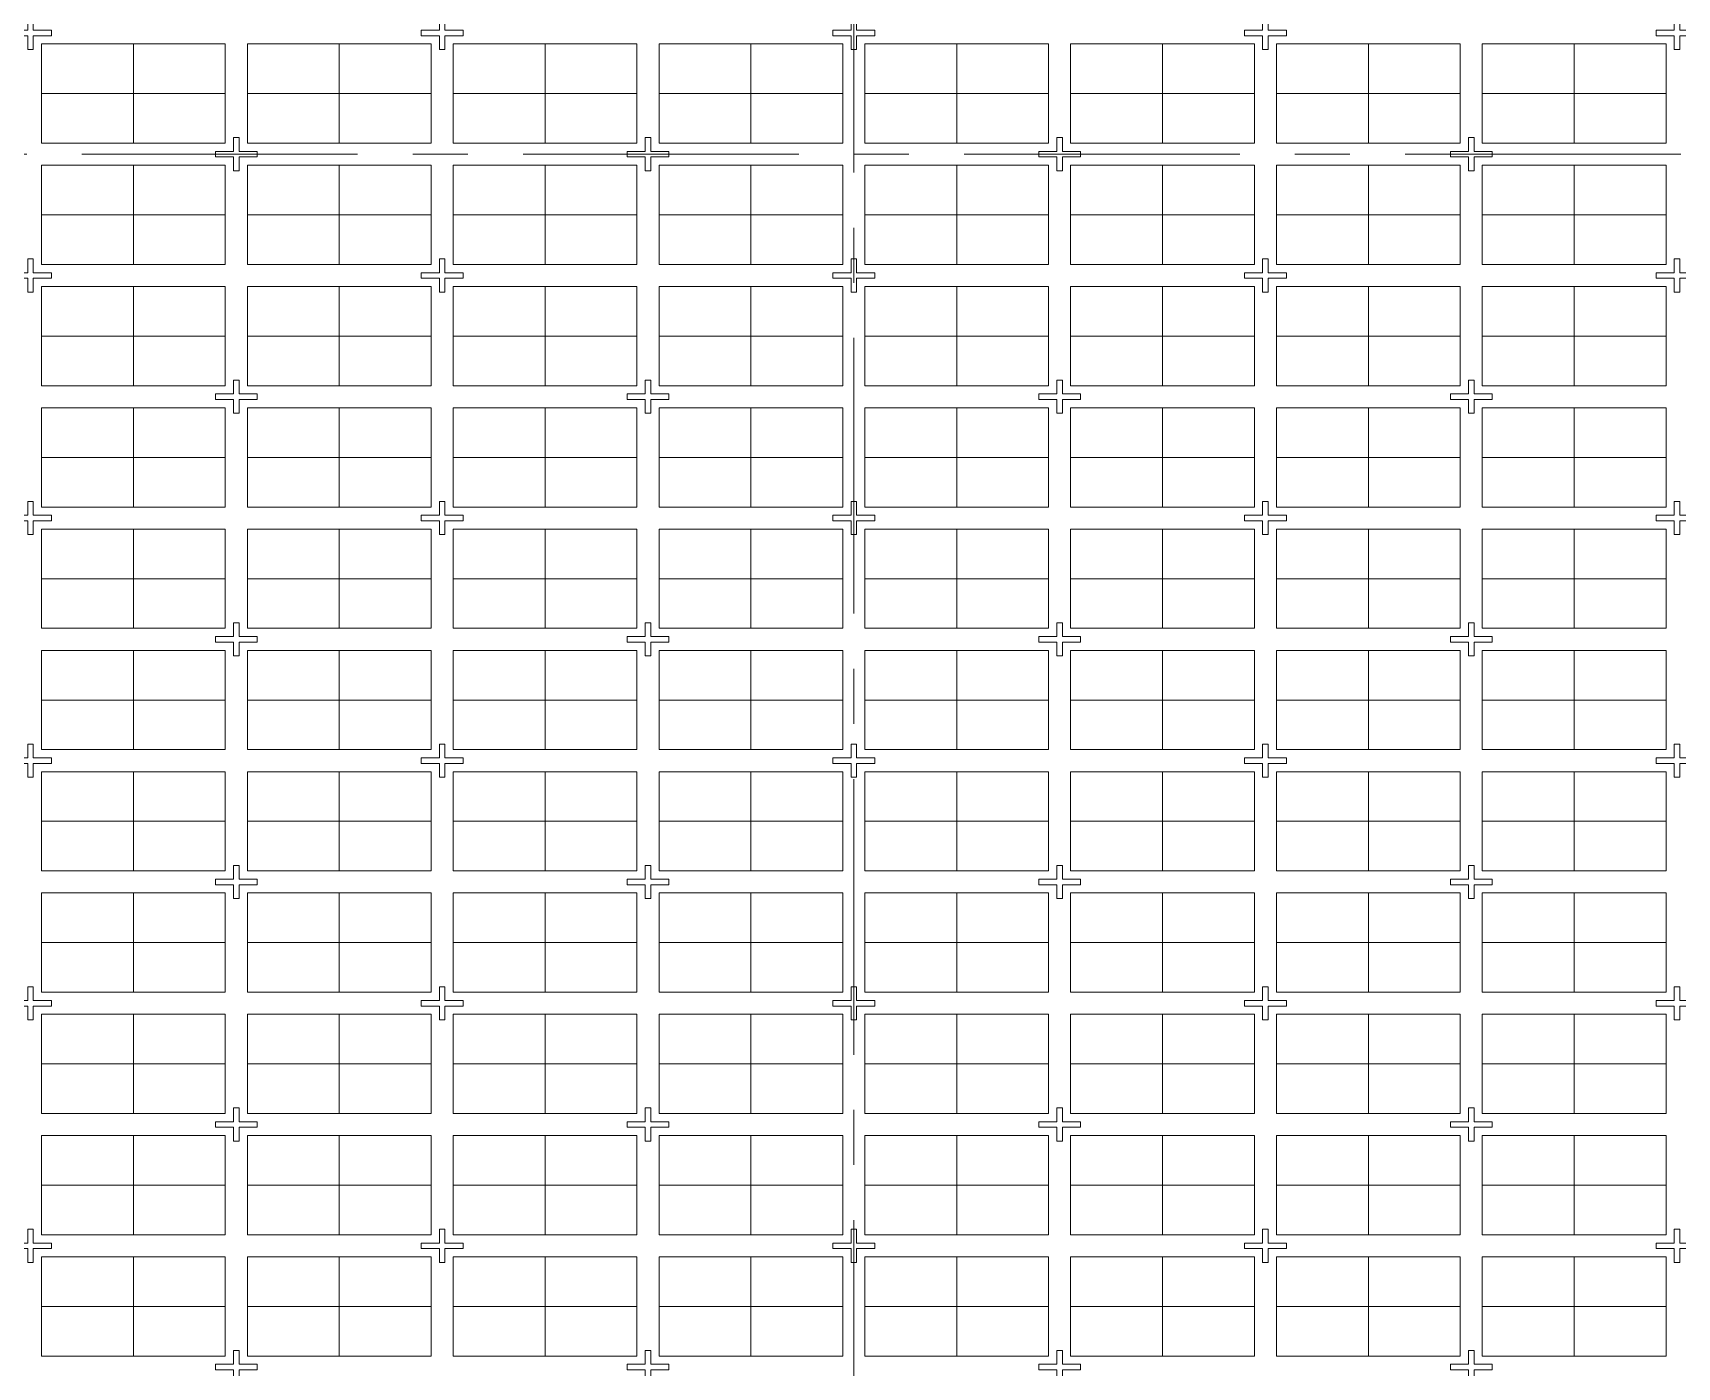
# Model space of a CAD drawing. Extents: x -109 to 32, y -47 to 43.
# Drawn here: x -50.39 to -28.02, y -21.54 to -3.39 of the extents above; entities that cross this region are included whole.
import ezdxf

# ---------------------------------------------------------------- set-up
doc = ezdxf.new("R2010")
doc.units = 0
doc.header["$LTSCALE"] = 3
doc.header["$MEASUREMENT"] = 0
for name, pattern in [('CENTER', [2, 1.25, -0.25, 0.25, -0.25]), ('HIDDEN', [0.375, 0.25, -0.125]), ('PHANTOM', [2.5, 1.25, -0.25, 0.25, -0.25, 0.25, -0.25])]:
    doc.linetypes.add(name, pattern=pattern)
for name, color, linetype, lineweight in [('CLIN', 1, 'CENTER', 15), ('FULL METAL', 33, 'HIDDEN', 15), ('PHANTOM', 5, 'PHANTOM', 15)]:
    doc.layers.add(name, color=color, linetype=linetype, lineweight=lineweight)

# ---------------------------------------------------------------- blocks, each defined once
blk = doc.blocks.new('*U12')
at = {"layer": 'FULL METAL'}
blk.add_lwpolyline([(-0.038, 0.038), (-0.038, 0.225), (0.038, 0.225), (0.038, 0.038), (0.285, 0.038), (0.285, -0.038), (0.038, -0.038), (0.038, -0.225), (-0.038, -0.225), (-0.038, -0.038), (-0.285, -0.038), (-0.285, 0.038)], close=True, dxfattribs=at)
blk = doc.blocks.new('*U13')
at = {"layer": 'CLIN'}
for p in [(44.8, 29.7), (50.4, 29.7), (56, 29.7), (61.6, 29.7), (44.8, 26.4), (50.4, 26.4), (56, 26.4), (61.6, 26.4), (44.8, 23.1), (50.4, 23.1), (56, 23.1), (61.6, 23.1), (44.8, 19.8), (50.4, 19.8), (56, 19.8), (61.6, 19.8), (44.8, 16.5), (50.4, 16.5), (56, 16.5), (61.6, 16.5), (44.8, 13.2), (50.4, 13.2), (56, 13.2), (61.6, 13.2)]:
    blk.add_blockref('*U12', p, dxfattribs=at)
blk = doc.blocks.new('*U14')
at = {"layer": 'FULL METAL'}
blk.add_lwpolyline([(-0.038, 0.038), (-0.038, 0.225), (0.038, 0.225), (0.038, 0.038), (0.285, 0.038), (0.285, -0.038), (0.038, -0.038), (0.038, -0.225), (-0.038, -0.225), (-0.038, -0.038), (-0.285, -0.038), (-0.285, 0.038)], close=True, dxfattribs=at)
blk = doc.blocks.new('*U15')
at = {"layer": 'CLIN'}
for p in [(39.2, 29.7), (44.8, 29.7), (50.4, 29.7), (56, 29.7), (61.6, 29.7), (39.2, 26.4), (44.8, 26.4), (50.4, 26.4), (56, 26.4), (61.6, 26.4), (39.2, 23.1), (44.8, 23.1), (50.4, 23.1), (56, 23.1), (61.6, 23.1), (39.2, 19.8), (44.8, 19.8), (50.4, 19.8), (56, 19.8), (61.6, 19.8), (39.2, 16.5), (44.8, 16.5), (50.4, 16.5), (56, 16.5), (61.6, 16.5), (39.2, 13.2), (44.8, 13.2), (50.4, 13.2), (56, 13.2), (61.6, 13.2)]:
    blk.add_blockref('*U14', p, dxfattribs=at)

msp = doc.modelspace()

# ---------------------------------------------------------------- linework, layer by layer
at = {"layer": 'CLIN'}
for p, q in [((-39.2232, 28.4552), (-39.2232, -38.5448)), ((-49.0232, -3.5448), (-49.0232, -4.8948)), ((-49.0232, -3.5448), (-49.0232, -4.8948)), ((-46.2232, -3.5448), (-46.2232, -4.8948)), ((-46.2232, -3.5448), (-46.2232, -4.8948)), ((-43.4232, -3.5448), (-43.4232, -4.8948)), ((-43.4232, -3.5448), (-43.4232, -4.8948)), ((-43.4232, -3.5448), (-43.4232, -4.8948)), ((-43.4232, -3.5448), (-43.4232, -4.8948)), ((-40.6232, -3.5448), (-40.6232, -4.8948)), ((-40.6232, -3.5448), (-40.6232, -4.8948)), ((-40.6232, -3.5448), (-40.6232, -4.8948)), ((-40.6232, -3.5448), (-40.6232, -4.8948)), ((-37.8232, -3.5448), (-37.8232, -4.8948)), ((-37.8232, -3.5448), (-37.8232, -4.8948)), ((-37.8232, -3.5448), (-37.8232, -4.8948)), ((-37.8232, -3.5448), (-37.8232, -4.8948)), ((-35.0232, -3.5448), (-35.0232, -4.8948)), ((-35.0232, -3.5448), (-35.0232, -4.8948)), ((-32.2232, -3.5448), (-32.2232, -4.8948)), ((-32.2232, -3.5448), (-32.2232, -4.8948)), ((-29.4232, -3.5448), (-29.4232, -4.8948)), ((-29.4232, -3.5448), (-29.4232, -4.8948)), ((-47.7732, -4.2198), (-50.2732, -4.2198)), ((-47.7732, -4.2198), (-50.2732, -4.2198)), ((-44.9732, -4.2198), (-47.4732, -4.2198)), ((-44.9732, -4.2198), (-47.4732, -4.2198)), ((-42.1732, -4.2198), (-44.6732, -4.2198)), ((-42.1732, -4.2198), (-44.6732, -4.2198)), ((-42.1732, -4.2198), (-44.6732, -4.2198)), ((-42.1732, -4.2198), (-44.6732, -4.2198)), ((-41.8732, -4.2198), (-39.3732, -4.2198)), ((-41.8732, -4.2198), (-39.3732, -4.2198)), ((-41.8732, -4.2198), (-39.3732, -4.2198)), ((-41.8732, -4.2198), (-39.3732, -4.2198)), ((-39.0732, -4.2198), (-36.5732, -4.2198)), ((-39.0732, -4.2198), (-36.5732, -4.2198)), ((-39.0732, -4.2198), (-36.5732, -4.2198)), ((-39.0732, -4.2198), (-36.5732, -4.2198)), ((-36.2732, -4.2198), (-33.7732, -4.2198)), ((-36.2732, -4.2198), (-33.7732, -4.2198)), ((-33.4732, -4.2198), (-30.9732, -4.2198)), ((-33.4732, -4.2198), (-30.9732, -4.2198)), ((-30.6732, -4.2198), (-28.1732, -4.2198)), ((-30.6732, -4.2198), (-28.1732, -4.2198)), ((-97.7232, -5.0448), (19.2768, -5.0448)), ((-49.0232, -5.1948), (-49.0232, -6.5448)), ((-49.0232, -5.1948), (-49.0232, -6.5448)), ((-46.2232, -5.1948), (-46.2232, -6.5448)), ((-46.2232, -5.1948), (-46.2232, -6.5448)), ((-43.4232, -5.1948), (-43.4232, -6.5448)), ((-43.4232, -5.1948), (-43.4232, -6.5448)), ((-43.4232, -5.1948), (-43.4232, -6.5448)), ((-43.4232, -5.1948), (-43.4232, -6.5448)), ((-40.6232, -5.1948), (-40.6232, -6.5448)), ((-40.6232, -5.1948), (-40.6232, -6.5448)), ((-37.8232, -5.1948), (-37.8232, -6.5448)), ((-37.8232, -5.1948), (-37.8232, -6.5448)), ((-37.8232, -5.1948), (-37.8232, -6.5448)), ((-37.8232, -5.1948), (-37.8232, -6.5448)), ((-35.0232, -5.1948), (-35.0232, -6.5448)), ((-35.0232, -5.1948), (-35.0232, -6.5448)), ((-32.2232, -5.1948), (-32.2232, -6.5448)), ((-32.2232, -5.1948), (-32.2232, -6.5448)), ((-29.4232, -5.1948), (-29.4232, -6.5448)), ((-29.4232, -5.1948), (-29.4232, -6.5448)), ((-47.7732, -5.8698), (-50.2732, -5.8698)), ((-47.7732, -5.8698), (-50.2732, -5.8698)), ((-44.9732, -5.8698), (-47.4732, -5.8698)), ((-44.9732, -5.8698), (-47.4732, -5.8698)), ((-42.1732, -5.8698), (-44.6732, -5.8698)), ((-42.1732, -5.8698), (-44.6732, -5.8698)), ((-42.1732, -5.8698), (-44.6732, -5.8698)), ((-42.1732, -5.8698), (-44.6732, -5.8698)), ((-41.8732, -5.8698), (-39.3732, -5.8698)), ((-41.8732, -5.8698), (-39.3732, -5.8698)), ((-39.0732, -5.8698), (-36.5732, -5.8698)), ((-39.0732, -5.8698), (-36.5732, -5.8698)), ((-39.0732, -5.8698), (-36.5732, -5.8698)), ((-39.0732, -5.8698), (-36.5732, -5.8698)), ((-36.2732, -5.8698), (-33.7732, -5.8698)), ((-36.2732, -5.8698), (-33.7732, -5.8698)), ((-33.4732, -5.8698), (-30.9732, -5.8698)), ((-33.4732, -5.8698), (-30.9732, -5.8698)), ((-30.6732, -5.8698), (-28.1732, -5.8698)), ((-30.6732, -5.8698), (-28.1732, -5.8698)), ((-49.0232, -8.1948), (-49.0232, -6.8448)), ((-49.0232, -8.1948), (-49.0232, -6.8448)), ((-46.2232, -8.1948), (-46.2232, -6.8448)), ((-46.2232, -8.1948), (-46.2232, -6.8448)), ((-43.4232, -8.1948), (-43.4232, -6.8448)), ((-43.4232, -8.1948), (-43.4232, -6.8448)), ((-43.4232, -8.1948), (-43.4232, -6.8448)), ((-43.4232, -8.1948), (-43.4232, -6.8448)), ((-40.6232, -8.1948), (-40.6232, -6.8448)), ((-40.6232, -8.1948), (-40.6232, -6.8448)), ((-40.6232, -8.1948), (-40.6232, -6.8448)), ((-40.6232, -8.1948), (-40.6232, -6.8448)), ((-37.8232, -8.1948), (-37.8232, -6.8448)), ((-37.8232, -8.1948), (-37.8232, -6.8448)), ((-37.8232, -8.1948), (-37.8232, -6.8448)), ((-37.8232, -8.1948), (-37.8232, -6.8448)), ((-35.0232, -8.1948), (-35.0232, -6.8448)), ((-35.0232, -8.1948), (-35.0232, -6.8448)), ((-32.2232, -8.1948), (-32.2232, -6.8448)), ((-32.2232, -8.1948), (-32.2232, -6.8448)), ((-29.4232, -8.1948), (-29.4232, -6.8448)), ((-29.4232, -8.1948), (-29.4232, -6.8448)), ((-47.7732, -7.5198), (-50.2732, -7.5198)), ((-47.7732, -7.5198), (-50.2732, -7.5198)), ((-44.9732, -7.5198), (-47.4732, -7.5198)), ((-44.9732, -7.5198), (-47.4732, -7.5198)), ((-42.1732, -7.5198), (-44.6732, -7.5198)), ((-42.1732, -7.5198), (-44.6732, -7.5198)), ((-42.1732, -7.5198), (-44.6732, -7.5198)), ((-42.1732, -7.5198), (-44.6732, -7.5198)), ((-41.8732, -7.5198), (-39.3732, -7.5198)), ((-41.8732, -7.5198), (-39.3732, -7.5198)), ((-41.8732, -7.5198), (-39.3732, -7.5198)), ((-41.8732, -7.5198), (-39.3732, -7.5198)), ((-39.0732, -7.5198), (-36.5732, -7.5198)), ((-39.0732, -7.5198), (-36.5732, -7.5198)), ((-39.0732, -7.5198), (-36.5732, -7.5198)), ((-39.0732, -7.5198), (-36.5732, -7.5198)), ((-36.2732, -7.5198), (-33.7732, -7.5198)), ((-36.2732, -7.5198), (-33.7732, -7.5198)), ((-33.4732, -7.5198), (-30.9732, -7.5198)), ((-33.4732, -7.5198), (-30.9732, -7.5198)), ((-30.6732, -7.5198), (-28.1732, -7.5198)), ((-30.6732, -7.5198), (-28.1732, -7.5198)), ((-49.0232, -9.8448), (-49.0232, -8.4948)), ((-49.0232, -9.8448), (-49.0232, -8.4948)), ((-46.2232, -9.8448), (-46.2232, -8.4948)), ((-46.2232, -9.8448), (-46.2232, -8.4948)), ((-43.4232, -9.8448), (-43.4232, -8.4948)), ((-43.4232, -9.8448), (-43.4232, -8.4948)), ((-40.6232, -9.8448), (-40.6232, -8.4948)), ((-40.6232, -9.8448), (-40.6232, -8.4948)), ((-37.8232, -9.8448), (-37.8232, -8.4948)), ((-37.8232, -9.8448), (-37.8232, -8.4948)), ((-35.0232, -9.8448), (-35.0232, -8.4948)), ((-35.0232, -9.8448), (-35.0232, -8.4948)), ((-32.2232, -9.8448), (-32.2232, -8.4948)), ((-32.2232, -9.8448), (-32.2232, -8.4948)), ((-29.4232, -9.8448), (-29.4232, -8.4948)), ((-29.4232, -9.8448), (-29.4232, -8.4948)), ((-47.7732, -9.1698), (-50.2732, -9.1698)), ((-47.7732, -9.1698), (-50.2732, -9.1698)), ((-44.9732, -9.1698), (-47.4732, -9.1698)), ((-44.9732, -9.1698), (-47.4732, -9.1698)), ((-42.1732, -9.1698), (-44.6732, -9.1698)), ((-42.1732, -9.1698), (-44.6732, -9.1698)), ((-41.8732, -9.1698), (-39.3732, -9.1698)), ((-41.8732, -9.1698), (-39.3732, -9.1698)), ((-39.0732, -9.1698), (-36.5732, -9.1698)), ((-39.0732, -9.1698), (-36.5732, -9.1698)), ((-36.2732, -9.1698), (-33.7732, -9.1698)), ((-36.2732, -9.1698), (-33.7732, -9.1698)), ((-33.4732, -9.1698), (-30.9732, -9.1698)), ((-33.4732, -9.1698), (-30.9732, -9.1698)), ((-30.6732, -9.1698), (-28.1732, -9.1698)), ((-30.6732, -9.1698), (-28.1732, -9.1698)), ((-49.0232, -11.4948), (-49.0232, -10.1448)), ((-49.0232, -11.4948), (-49.0232, -10.1448)), ((-46.2232, -11.4948), (-46.2232, -10.1448)), ((-46.2232, -11.4948), (-46.2232, -10.1448)), ((-43.4232, -11.4948), (-43.4232, -10.1448)), ((-43.4232, -11.4948), (-43.4232, -10.1448)), ((-40.6232, -11.4948), (-40.6232, -10.1448)), ((-40.6232, -11.4948), (-40.6232, -10.1448)), ((-37.8232, -11.4948), (-37.8232, -10.1448)), ((-37.8232, -11.4948), (-37.8232, -10.1448)), ((-35.0232, -11.4948), (-35.0232, -10.1448)), ((-35.0232, -11.4948), (-35.0232, -10.1448)), ((-32.2232, -11.4948), (-32.2232, -10.1448)), ((-32.2232, -11.4948), (-32.2232, -10.1448)), ((-29.4232, -11.4948), (-29.4232, -10.1448)), ((-29.4232, -11.4948), (-29.4232, -10.1448)), ((-47.7732, -10.8198), (-50.2732, -10.8198)), ((-47.7732, -10.8198), (-50.2732, -10.8198)), ((-44.9732, -10.8198), (-47.4732, -10.8198)), ((-44.9732, -10.8198), (-47.4732, -10.8198)), ((-42.1732, -10.8198), (-44.6732, -10.8198)), ((-42.1732, -10.8198), (-44.6732, -10.8198)), ((-41.8732, -10.8198), (-39.3732, -10.8198)), ((-41.8732, -10.8198), (-39.3732, -10.8198)), ((-39.0732, -10.8198), (-36.5732, -10.8198)), ((-39.0732, -10.8198), (-36.5732, -10.8198)), ((-36.2732, -10.8198), (-33.7732, -10.8198)), ((-36.2732, -10.8198), (-33.7732, -10.8198)), ((-33.4732, -10.8198), (-30.9732, -10.8198)), ((-33.4732, -10.8198), (-30.9732, -10.8198)), ((-30.6732, -10.8198), (-28.1732, -10.8198)), ((-30.6732, -10.8198), (-28.1732, -10.8198)), ((-49.0232, -13.1448), (-49.0232, -11.7948)), ((-49.0232, -13.1448), (-49.0232, -11.7948)), ((-46.2232, -13.1448), (-46.2232, -11.7948)), ((-46.2232, -13.1448), (-46.2232, -11.7948)), ((-43.4232, -13.1448), (-43.4232, -11.7948)), ((-43.4232, -13.1448), (-43.4232, -11.7948)), ((-40.6232, -13.1448), (-40.6232, -11.7948)), ((-40.6232, -13.1448), (-40.6232, -11.7948)), ((-37.8232, -13.1448), (-37.8232, -11.7948)), ((-37.8232, -13.1448), (-37.8232, -11.7948)), ((-35.0232, -13.1448), (-35.0232, -11.7948)), ((-35.0232, -13.1448), (-35.0232, -11.7948)), ((-32.2232, -13.1448), (-32.2232, -11.7948)), ((-32.2232, -13.1448), (-32.2232, -11.7948)), ((-29.4232, -13.1448), (-29.4232, -11.7948)), ((-29.4232, -13.1448), (-29.4232, -11.7948)), ((-47.7732, -12.4698), (-50.2732, -12.4698)), ((-47.7732, -12.4698), (-50.2732, -12.4698)), ((-44.9732, -12.4698), (-47.4732, -12.4698)), ((-44.9732, -12.4698), (-47.4732, -12.4698)), ((-42.1732, -12.4698), (-44.6732, -12.4698)), ((-42.1732, -12.4698), (-44.6732, -12.4698)), ((-41.8732, -12.4698), (-39.3732, -12.4698)), ((-41.8732, -12.4698), (-39.3732, -12.4698)), ((-39.0732, -12.4698), (-36.5732, -12.4698)), ((-39.0732, -12.4698), (-36.5732, -12.4698)), ((-36.2732, -12.4698), (-33.7732, -12.4698)), ((-36.2732, -12.4698), (-33.7732, -12.4698)), ((-33.4732, -12.4698), (-30.9732, -12.4698)), ((-33.4732, -12.4698), (-30.9732, -12.4698)), ((-30.6732, -12.4698), (-28.1732, -12.4698)), ((-30.6732, -12.4698), (-28.1732, -12.4698)), ((-49.0232, -14.7948), (-49.0232, -13.4448)), ((-49.0232, -14.7948), (-49.0232, -13.4448)), ((-46.2232, -14.7948), (-46.2232, -13.4448)), ((-46.2232, -14.7948), (-46.2232, -13.4448)), ((-43.4232, -14.7948), (-43.4232, -13.4448)), ((-43.4232, -14.7948), (-43.4232, -13.4448)), ((-40.6232, -14.7948), (-40.6232, -13.4448)), ((-40.6232, -14.7948), (-40.6232, -13.4448)), ((-37.8232, -14.7948), (-37.8232, -13.4448)), ((-37.8232, -14.7948), (-37.8232, -13.4448)), ((-35.0232, -14.7948), (-35.0232, -13.4448)), ((-35.0232, -14.7948), (-35.0232, -13.4448)), ((-32.2232, -14.7948), (-32.2232, -13.4448)), ((-32.2232, -14.7948), (-32.2232, -13.4448)), ((-29.4232, -14.7948), (-29.4232, -13.4448)), ((-29.4232, -14.7948), (-29.4232, -13.4448)), ((-47.7732, -14.1198), (-50.2732, -14.1198)), ((-47.7732, -14.1198), (-50.2732, -14.1198)), ((-44.9732, -14.1198), (-47.4732, -14.1198)), ((-44.9732, -14.1198), (-47.4732, -14.1198)), ((-42.1732, -14.1198), (-44.6732, -14.1198)), ((-42.1732, -14.1198), (-44.6732, -14.1198)), ((-41.8732, -14.1198), (-39.3732, -14.1198)), ((-41.8732, -14.1198), (-39.3732, -14.1198)), ((-39.0732, -14.1198), (-36.5732, -14.1198)), ((-39.0732, -14.1198), (-36.5732, -14.1198)), ((-36.2732, -14.1198), (-33.7732, -14.1198)), ((-36.2732, -14.1198), (-33.7732, -14.1198)), ((-33.4732, -14.1198), (-30.9732, -14.1198)), ((-33.4732, -14.1198), (-30.9732, -14.1198)), ((-30.6732, -14.1198), (-28.1732, -14.1198)), ((-30.6732, -14.1198), (-28.1732, -14.1198)), ((-49.0232, -16.4448), (-49.0232, -15.0948)), ((-49.0232, -16.4448), (-49.0232, -15.0948)), ((-46.2232, -16.4448), (-46.2232, -15.0948)), ((-46.2232, -16.4448), (-46.2232, -15.0948)), ((-43.4232, -16.4448), (-43.4232, -15.0948)), ((-43.4232, -16.4448), (-43.4232, -15.0948)), ((-40.6232, -16.4448), (-40.6232, -15.0948)), ((-40.6232, -16.4448), (-40.6232, -15.0948)), ((-37.8232, -16.4448), (-37.8232, -15.0948)), ((-37.8232, -16.4448), (-37.8232, -15.0948)), ((-35.0232, -16.4448), (-35.0232, -15.0948)), ((-35.0232, -16.4448), (-35.0232, -15.0948)), ((-32.2232, -16.4448), (-32.2232, -15.0948)), ((-32.2232, -16.4448), (-32.2232, -15.0948)), ((-29.4232, -16.4448), (-29.4232, -15.0948)), ((-29.4232, -16.4448), (-29.4232, -15.0948)), ((-47.7732, -15.7698), (-50.2732, -15.7698)), ((-47.7732, -15.7698), (-50.2732, -15.7698)), ((-44.9732, -15.7698), (-47.4732, -15.7698)), ((-44.9732, -15.7698), (-47.4732, -15.7698)), ((-42.1732, -15.7698), (-44.6732, -15.7698)), ((-42.1732, -15.7698), (-44.6732, -15.7698)), ((-41.8732, -15.7698), (-39.3732, -15.7698)), ((-41.8732, -15.7698), (-39.3732, -15.7698)), ((-39.0732, -15.7698), (-36.5732, -15.7698)), ((-39.0732, -15.7698), (-36.5732, -15.7698)), ((-36.2732, -15.7698), (-33.7732, -15.7698)), ((-36.2732, -15.7698), (-33.7732, -15.7698)), ((-33.4732, -15.7698), (-30.9732, -15.7698)), ((-33.4732, -15.7698), (-30.9732, -15.7698)), ((-30.6732, -15.7698), (-28.1732, -15.7698)), ((-30.6732, -15.7698), (-28.1732, -15.7698)), ((-49.0232, -18.0948), (-49.0232, -16.7448)), ((-49.0232, -18.0948), (-49.0232, -16.7448)), ((-46.2232, -18.0948), (-46.2232, -16.7448)), ((-46.2232, -18.0948), (-46.2232, -16.7448)), ((-43.4232, -18.0948), (-43.4232, -16.7448)), ((-43.4232, -18.0948), (-43.4232, -16.7448)), ((-40.6232, -18.0948), (-40.6232, -16.7448)), ((-40.6232, -18.0948), (-40.6232, -16.7448)), ((-37.8232, -18.0948), (-37.8232, -16.7448)), ((-37.8232, -18.0948), (-37.8232, -16.7448)), ((-35.0232, -18.0948), (-35.0232, -16.7448)), ((-35.0232, -18.0948), (-35.0232, -16.7448)), ((-32.2232, -18.0948), (-32.2232, -16.7448)), ((-32.2232, -18.0948), (-32.2232, -16.7448)), ((-29.4232, -18.0948), (-29.4232, -16.7448)), ((-29.4232, -18.0948), (-29.4232, -16.7448)), ((-47.7732, -17.4198), (-50.2732, -17.4198)), ((-47.7732, -17.4198), (-50.2732, -17.4198)), ((-44.9732, -17.4198), (-47.4732, -17.4198)), ((-44.9732, -17.4198), (-47.4732, -17.4198)), ((-42.1732, -17.4198), (-44.6732, -17.4198)), ((-42.1732, -17.4198), (-44.6732, -17.4198)), ((-41.8732, -17.4198), (-39.3732, -17.4198)), ((-41.8732, -17.4198), (-39.3732, -17.4198)), ((-39.0732, -17.4198), (-36.5732, -17.4198)), ((-39.0732, -17.4198), (-36.5732, -17.4198)), ((-36.2732, -17.4198), (-33.7732, -17.4198)), ((-36.2732, -17.4198), (-33.7732, -17.4198)), ((-33.4732, -17.4198), (-30.9732, -17.4198)), ((-33.4732, -17.4198), (-30.9732, -17.4198)), ((-30.6732, -17.4198), (-28.1732, -17.4198)), ((-30.6732, -17.4198), (-28.1732, -17.4198)), ((-49.0232, -19.7448), (-49.0232, -18.3948)), ((-49.0232, -19.7448), (-49.0232, -18.3948)), ((-46.2232, -19.7448), (-46.2232, -18.3948)), ((-46.2232, -19.7448), (-46.2232, -18.3948)), ((-43.4232, -19.7448), (-43.4232, -18.3948)), ((-43.4232, -19.7448), (-43.4232, -18.3948)), ((-40.6232, -19.7448), (-40.6232, -18.3948)), ((-40.6232, -19.7448), (-40.6232, -18.3948)), ((-37.8232, -19.7448), (-37.8232, -18.3948)), ((-37.8232, -19.7448), (-37.8232, -18.3948)), ((-35.0232, -19.7448), (-35.0232, -18.3948)), ((-35.0232, -19.7448), (-35.0232, -18.3948)), ((-32.2232, -19.7448), (-32.2232, -18.3948)), ((-32.2232, -19.7448), (-32.2232, -18.3948)), ((-29.4232, -19.7448), (-29.4232, -18.3948)), ((-29.4232, -19.7448), (-29.4232, -18.3948)), ((-47.7732, -19.0698), (-50.2732, -19.0698)), ((-47.7732, -19.0698), (-50.2732, -19.0698)), ((-44.9732, -19.0698), (-47.4732, -19.0698)), ((-44.9732, -19.0698), (-47.4732, -19.0698)), ((-42.1732, -19.0698), (-44.6732, -19.0698)), ((-42.1732, -19.0698), (-44.6732, -19.0698)), ((-41.8732, -19.0698), (-39.3732, -19.0698)), ((-41.8732, -19.0698), (-39.3732, -19.0698)), ((-39.0732, -19.0698), (-36.5732, -19.0698)), ((-39.0732, -19.0698), (-36.5732, -19.0698)), ((-36.2732, -19.0698), (-33.7732, -19.0698)), ((-36.2732, -19.0698), (-33.7732, -19.0698)), ((-33.4732, -19.0698), (-30.9732, -19.0698)), ((-33.4732, -19.0698), (-30.9732, -19.0698)), ((-30.6732, -19.0698), (-28.1732, -19.0698)), ((-30.6732, -19.0698), (-28.1732, -19.0698)), ((-49.0232, -21.3948), (-49.0232, -20.0448)), ((-49.0232, -21.3948), (-49.0232, -20.0448)), ((-46.2232, -21.3948), (-46.2232, -20.0448)), ((-46.2232, -21.3948), (-46.2232, -20.0448)), ((-43.4232, -21.3948), (-43.4232, -20.0448)), ((-43.4232, -21.3948), (-43.4232, -20.0448)), ((-40.6232, -21.3948), (-40.6232, -20.0448)), ((-40.6232, -21.3948), (-40.6232, -20.0448)), ((-37.8232, -21.3948), (-37.8232, -20.0448)), ((-37.8232, -21.3948), (-37.8232, -20.0448)), ((-35.0232, -21.3948), (-35.0232, -20.0448)), ((-35.0232, -21.3948), (-35.0232, -20.0448)), ((-32.2232, -21.3948), (-32.2232, -20.0448)), ((-32.2232, -21.3948), (-32.2232, -20.0448)), ((-29.4232, -21.3948), (-29.4232, -20.0448)), ((-29.4232, -21.3948), (-29.4232, -20.0448)), ((-47.7732, -20.7198), (-50.2732, -20.7198)), ((-47.7732, -20.7198), (-50.2732, -20.7198)), ((-44.9732, -20.7198), (-47.4732, -20.7198)), ((-44.9732, -20.7198), (-47.4732, -20.7198)), ((-42.1732, -20.7198), (-44.6732, -20.7198)), ((-42.1732, -20.7198), (-44.6732, -20.7198)), ((-41.8732, -20.7198), (-39.3732, -20.7198)), ((-41.8732, -20.7198), (-39.3732, -20.7198)), ((-39.0732, -20.7198), (-36.5732, -20.7198)), ((-39.0732, -20.7198), (-36.5732, -20.7198)), ((-36.2732, -20.7198), (-33.7732, -20.7198)), ((-36.2732, -20.7198), (-33.7732, -20.7198)), ((-33.4732, -20.7198), (-30.9732, -20.7198)), ((-33.4732, -20.7198), (-30.9732, -20.7198)), ((-30.6732, -20.7198), (-28.1732, -20.7198)), ((-30.6732, -20.7198), (-28.1732, -20.7198))]:
    msp.add_line(p, q, dxfattribs=at)
at = {"layer": 'PHANTOM'}
for points in [[(-47.7732, -3.5448), (-50.2732, -3.5448), (-50.2732, -4.8948), (-47.7732, -4.8948)], [(-47.7732, -3.5448), (-50.2732, -3.5448), (-50.2732, -4.8948), (-47.7732, -4.8948)], [(-44.9732, -3.5448), (-47.4732, -3.5448), (-47.4732, -4.8948), (-44.9732, -4.8948)], [(-44.9732, -3.5448), (-47.4732, -3.5448), (-47.4732, -4.8948), (-44.9732, -4.8948)], [(-42.1732, -3.5448), (-44.6732, -3.5448), (-44.6732, -4.8948), (-42.1732, -4.8948)], [(-42.1732, -3.5448), (-44.6732, -3.5448), (-44.6732, -4.8948), (-42.1732, -4.8948)], [(-42.1732, -3.5448), (-44.6732, -3.5448), (-44.6732, -4.8948), (-42.1732, -4.8948)], [(-42.1732, -3.5448), (-44.6732, -3.5448), (-44.6732, -4.8948), (-42.1732, -4.8948)], [(-41.8732, -3.5448), (-39.3732, -3.5448), (-39.3732, -4.8948), (-41.8732, -4.8948)], [(-41.8732, -3.5448), (-39.3732, -3.5448), (-39.3732, -4.8948), (-41.8732, -4.8948)], [(-41.8732, -3.5448), (-39.3732, -3.5448), (-39.3732, -4.8948), (-41.8732, -4.8948)], [(-41.8732, -3.5448), (-39.3732, -3.5448), (-39.3732, -4.8948), (-41.8732, -4.8948)], [(-39.0732, -3.5448), (-36.5732, -3.5448), (-36.5732, -4.8948), (-39.0732, -4.8948)], [(-39.0732, -3.5448), (-36.5732, -3.5448), (-36.5732, -4.8948), (-39.0732, -4.8948)], [(-39.0732, -3.5448), (-36.5732, -3.5448), (-36.5732, -4.8948), (-39.0732, -4.8948)], [(-39.0732, -3.5448), (-36.5732, -3.5448), (-36.5732, -4.8948), (-39.0732, -4.8948)], [(-36.2732, -3.5448), (-33.7732, -3.5448), (-33.7732, -4.8948), (-36.2732, -4.8948)], [(-36.2732, -3.5448), (-33.7732, -3.5448), (-33.7732, -4.8948), (-36.2732, -4.8948)], [(-33.4732, -3.5448), (-30.9732, -3.5448), (-30.9732, -4.8948), (-33.4732, -4.8948)], [(-33.4732, -3.5448), (-30.9732, -3.5448), (-30.9732, -4.8948), (-33.4732, -4.8948)], [(-30.6732, -3.5448), (-28.1732, -3.5448), (-28.1732, -4.8948), (-30.6732, -4.8948)], [(-30.6732, -3.5448), (-28.1732, -3.5448), (-28.1732, -4.8948), (-30.6732, -4.8948)], [(-47.7732, -5.1948), (-50.2732, -5.1948), (-50.2732, -6.5448), (-47.7732, -6.5448)], [(-47.7732, -5.1948), (-50.2732, -5.1948), (-50.2732, -6.5448), (-47.7732, -6.5448)], [(-44.9732, -5.1948), (-47.4732, -5.1948), (-47.4732, -6.5448), (-44.9732, -6.5448)], [(-44.9732, -5.1948), (-47.4732, -5.1948), (-47.4732, -6.5448), (-44.9732, -6.5448)], [(-42.1732, -5.1948), (-44.6732, -5.1948), (-44.6732, -6.5448), (-42.1732, -6.5448)], [(-42.1732, -5.1948), (-44.6732, -5.1948), (-44.6732, -6.5448), (-42.1732, -6.5448)], [(-42.1732, -5.1948), (-44.6732, -5.1948), (-44.6732, -6.5448), (-42.1732, -6.5448)], [(-42.1732, -5.1948), (-44.6732, -5.1948), (-44.6732, -6.5448), (-42.1732, -6.5448)], [(-41.8732, -5.1948), (-39.3732, -5.1948), (-39.3732, -6.5448), (-41.8732, -6.5448)], [(-41.8732, -5.1948), (-39.3732, -5.1948), (-39.3732, -6.5448), (-41.8732, -6.5448)], [(-39.0732, -5.1948), (-36.5732, -5.1948), (-36.5732, -6.5448), (-39.0732, -6.5448)], [(-39.0732, -5.1948), (-36.5732, -5.1948), (-36.5732, -6.5448), (-39.0732, -6.5448)], [(-39.0732, -5.1948), (-36.5732, -5.1948), (-36.5732, -6.5448), (-39.0732, -6.5448)], [(-39.0732, -5.1948), (-36.5732, -5.1948), (-36.5732, -6.5448), (-39.0732, -6.5448)], [(-36.2732, -5.1948), (-33.7732, -5.1948), (-33.7732, -6.5448), (-36.2732, -6.5448)], [(-36.2732, -5.1948), (-33.7732, -5.1948), (-33.7732, -6.5448), (-36.2732, -6.5448)], [(-33.4732, -5.1948), (-30.9732, -5.1948), (-30.9732, -6.5448), (-33.4732, -6.5448)], [(-33.4732, -5.1948), (-30.9732, -5.1948), (-30.9732, -6.5448), (-33.4732, -6.5448)], [(-30.6732, -5.1948), (-28.1732, -5.1948), (-28.1732, -6.5448), (-30.6732, -6.5448)], [(-30.6732, -5.1948), (-28.1732, -5.1948), (-28.1732, -6.5448), (-30.6732, -6.5448)], [(-47.7732, -8.1948), (-50.2732, -8.1948), (-50.2732, -6.8448), (-47.7732, -6.8448)], [(-47.7732, -8.1948), (-50.2732, -8.1948), (-50.2732, -6.8448), (-47.7732, -6.8448)], [(-44.9732, -8.1948), (-47.4732, -8.1948), (-47.4732, -6.8448), (-44.9732, -6.8448)], [(-44.9732, -8.1948), (-47.4732, -8.1948), (-47.4732, -6.8448), (-44.9732, -6.8448)], [(-42.1732, -8.1948), (-44.6732, -8.1948), (-44.6732, -6.8448), (-42.1732, -6.8448)], [(-42.1732, -8.1948), (-44.6732, -8.1948), (-44.6732, -6.8448), (-42.1732, -6.8448)], [(-42.1732, -8.1948), (-44.6732, -8.1948), (-44.6732, -6.8448), (-42.1732, -6.8448)], [(-42.1732, -8.1948), (-44.6732, -8.1948), (-44.6732, -6.8448), (-42.1732, -6.8448)], [(-41.8732, -8.1948), (-39.3732, -8.1948), (-39.3732, -6.8448), (-41.8732, -6.8448)], [(-41.8732, -8.1948), (-39.3732, -8.1948), (-39.3732, -6.8448), (-41.8732, -6.8448)], [(-41.8732, -8.1948), (-39.3732, -8.1948), (-39.3732, -6.8448), (-41.8732, -6.8448)], [(-41.8732, -8.1948), (-39.3732, -8.1948), (-39.3732, -6.8448), (-41.8732, -6.8448)], [(-39.0732, -8.1948), (-36.5732, -8.1948), (-36.5732, -6.8448), (-39.0732, -6.8448)], [(-39.0732, -8.1948), (-36.5732, -8.1948), (-36.5732, -6.8448), (-39.0732, -6.8448)], [(-39.0732, -8.1948), (-36.5732, -8.1948), (-36.5732, -6.8448), (-39.0732, -6.8448)], [(-39.0732, -8.1948), (-36.5732, -8.1948), (-36.5732, -6.8448), (-39.0732, -6.8448)], [(-36.2732, -8.1948), (-33.7732, -8.1948), (-33.7732, -6.8448), (-36.2732, -6.8448)], [(-36.2732, -8.1948), (-33.7732, -8.1948), (-33.7732, -6.8448), (-36.2732, -6.8448)], [(-33.4732, -8.1948), (-30.9732, -8.1948), (-30.9732, -6.8448), (-33.4732, -6.8448)], [(-33.4732, -8.1948), (-30.9732, -8.1948), (-30.9732, -6.8448), (-33.4732, -6.8448)], [(-30.6732, -8.1948), (-28.1732, -8.1948), (-28.1732, -6.8448), (-30.6732, -6.8448)], [(-30.6732, -8.1948), (-28.1732, -8.1948), (-28.1732, -6.8448), (-30.6732, -6.8448)], [(-47.7732, -9.8448), (-50.2732, -9.8448), (-50.2732, -8.4948), (-47.7732, -8.4948)], [(-47.7732, -9.8448), (-50.2732, -9.8448), (-50.2732, -8.4948), (-47.7732, -8.4948)], [(-44.9732, -9.8448), (-47.4732, -9.8448), (-47.4732, -8.4948), (-44.9732, -8.4948)], [(-44.9732, -9.8448), (-47.4732, -9.8448), (-47.4732, -8.4948), (-44.9732, -8.4948)], [(-42.1732, -9.8448), (-44.6732, -9.8448), (-44.6732, -8.4948), (-42.1732, -8.4948)], [(-42.1732, -9.8448), (-44.6732, -9.8448), (-44.6732, -8.4948), (-42.1732, -8.4948)], [(-41.8732, -9.8448), (-39.3732, -9.8448), (-39.3732, -8.4948), (-41.8732, -8.4948)], [(-41.8732, -9.8448), (-39.3732, -9.8448), (-39.3732, -8.4948), (-41.8732, -8.4948)], [(-39.0732, -9.8448), (-36.5732, -9.8448), (-36.5732, -8.4948), (-39.0732, -8.4948)], [(-39.0732, -9.8448), (-36.5732, -9.8448), (-36.5732, -8.4948), (-39.0732, -8.4948)], [(-36.2732, -9.8448), (-33.7732, -9.8448), (-33.7732, -8.4948), (-36.2732, -8.4948)], [(-36.2732, -9.8448), (-33.7732, -9.8448), (-33.7732, -8.4948), (-36.2732, -8.4948)], [(-33.4732, -9.8448), (-30.9732, -9.8448), (-30.9732, -8.4948), (-33.4732, -8.4948)], [(-33.4732, -9.8448), (-30.9732, -9.8448), (-30.9732, -8.4948), (-33.4732, -8.4948)], [(-30.6732, -9.8448), (-28.1732, -9.8448), (-28.1732, -8.4948), (-30.6732, -8.4948)], [(-30.6732, -9.8448), (-28.1732, -9.8448), (-28.1732, -8.4948), (-30.6732, -8.4948)], [(-47.7732, -11.4948), (-50.2732, -11.4948), (-50.2732, -10.1448), (-47.7732, -10.1448)], [(-47.7732, -11.4948), (-50.2732, -11.4948), (-50.2732, -10.1448), (-47.7732, -10.1448)], [(-44.9732, -11.4948), (-47.4732, -11.4948), (-47.4732, -10.1448), (-44.9732, -10.1448)], [(-44.9732, -11.4948), (-47.4732, -11.4948), (-47.4732, -10.1448), (-44.9732, -10.1448)], [(-42.1732, -11.4948), (-44.6732, -11.4948), (-44.6732, -10.1448), (-42.1732, -10.1448)], [(-42.1732, -11.4948), (-44.6732, -11.4948), (-44.6732, -10.1448), (-42.1732, -10.1448)], [(-41.8732, -11.4948), (-39.3732, -11.4948), (-39.3732, -10.1448), (-41.8732, -10.1448)], [(-41.8732, -11.4948), (-39.3732, -11.4948), (-39.3732, -10.1448), (-41.8732, -10.1448)], [(-39.0732, -11.4948), (-36.5732, -11.4948), (-36.5732, -10.1448), (-39.0732, -10.1448)], [(-39.0732, -11.4948), (-36.5732, -11.4948), (-36.5732, -10.1448), (-39.0732, -10.1448)], [(-36.2732, -11.4948), (-33.7732, -11.4948), (-33.7732, -10.1448), (-36.2732, -10.1448)], [(-36.2732, -11.4948), (-33.7732, -11.4948), (-33.7732, -10.1448), (-36.2732, -10.1448)], [(-33.4732, -11.4948), (-30.9732, -11.4948), (-30.9732, -10.1448), (-33.4732, -10.1448)], [(-33.4732, -11.4948), (-30.9732, -11.4948), (-30.9732, -10.1448), (-33.4732, -10.1448)], [(-30.6732, -11.4948), (-28.1732, -11.4948), (-28.1732, -10.1448), (-30.6732, -10.1448)], [(-30.6732, -11.4948), (-28.1732, -11.4948), (-28.1732, -10.1448), (-30.6732, -10.1448)], [(-47.7732, -13.1448), (-50.2732, -13.1448), (-50.2732, -11.7948), (-47.7732, -11.7948)], [(-47.7732, -13.1448), (-50.2732, -13.1448), (-50.2732, -11.7948), (-47.7732, -11.7948)], [(-44.9732, -13.1448), (-47.4732, -13.1448), (-47.4732, -11.7948), (-44.9732, -11.7948)], [(-44.9732, -13.1448), (-47.4732, -13.1448), (-47.4732, -11.7948), (-44.9732, -11.7948)], [(-42.1732, -13.1448), (-44.6732, -13.1448), (-44.6732, -11.7948), (-42.1732, -11.7948)], [(-42.1732, -13.1448), (-44.6732, -13.1448), (-44.6732, -11.7948), (-42.1732, -11.7948)], [(-41.8732, -13.1448), (-39.3732, -13.1448), (-39.3732, -11.7948), (-41.8732, -11.7948)], [(-41.8732, -13.1448), (-39.3732, -13.1448), (-39.3732, -11.7948), (-41.8732, -11.7948)], [(-39.0732, -13.1448), (-36.5732, -13.1448), (-36.5732, -11.7948), (-39.0732, -11.7948)], [(-39.0732, -13.1448), (-36.5732, -13.1448), (-36.5732, -11.7948), (-39.0732, -11.7948)], [(-36.2732, -13.1448), (-33.7732, -13.1448), (-33.7732, -11.7948), (-36.2732, -11.7948)], [(-36.2732, -13.1448), (-33.7732, -13.1448), (-33.7732, -11.7948), (-36.2732, -11.7948)], [(-33.4732, -13.1448), (-30.9732, -13.1448), (-30.9732, -11.7948), (-33.4732, -11.7948)], [(-33.4732, -13.1448), (-30.9732, -13.1448), (-30.9732, -11.7948), (-33.4732, -11.7948)], [(-30.6732, -13.1448), (-28.1732, -13.1448), (-28.1732, -11.7948), (-30.6732, -11.7948)], [(-30.6732, -13.1448), (-28.1732, -13.1448), (-28.1732, -11.7948), (-30.6732, -11.7948)], [(-47.7732, -14.7948), (-50.2732, -14.7948), (-50.2732, -13.4448), (-47.7732, -13.4448)], [(-47.7732, -14.7948), (-50.2732, -14.7948), (-50.2732, -13.4448), (-47.7732, -13.4448)], [(-44.9732, -14.7948), (-47.4732, -14.7948), (-47.4732, -13.4448), (-44.9732, -13.4448)], [(-44.9732, -14.7948), (-47.4732, -14.7948), (-47.4732, -13.4448), (-44.9732, -13.4448)], [(-42.1732, -14.7948), (-44.6732, -14.7948), (-44.6732, -13.4448), (-42.1732, -13.4448)], [(-42.1732, -14.7948), (-44.6732, -14.7948), (-44.6732, -13.4448), (-42.1732, -13.4448)], [(-41.8732, -14.7948), (-39.3732, -14.7948), (-39.3732, -13.4448), (-41.8732, -13.4448)], [(-41.8732, -14.7948), (-39.3732, -14.7948), (-39.3732, -13.4448), (-41.8732, -13.4448)], [(-39.0732, -14.7948), (-36.5732, -14.7948), (-36.5732, -13.4448), (-39.0732, -13.4448)], [(-39.0732, -14.7948), (-36.5732, -14.7948), (-36.5732, -13.4448), (-39.0732, -13.4448)], [(-36.2732, -14.7948), (-33.7732, -14.7948), (-33.7732, -13.4448), (-36.2732, -13.4448)], [(-36.2732, -14.7948), (-33.7732, -14.7948), (-33.7732, -13.4448), (-36.2732, -13.4448)], [(-33.4732, -14.7948), (-30.9732, -14.7948), (-30.9732, -13.4448), (-33.4732, -13.4448)], [(-33.4732, -14.7948), (-30.9732, -14.7948), (-30.9732, -13.4448), (-33.4732, -13.4448)], [(-30.6732, -14.7948), (-28.1732, -14.7948), (-28.1732, -13.4448), (-30.6732, -13.4448)], [(-30.6732, -14.7948), (-28.1732, -14.7948), (-28.1732, -13.4448), (-30.6732, -13.4448)], [(-47.7732, -16.4448), (-50.2732, -16.4448), (-50.2732, -15.0948), (-47.7732, -15.0948)], [(-47.7732, -16.4448), (-50.2732, -16.4448), (-50.2732, -15.0948), (-47.7732, -15.0948)], [(-44.9732, -16.4448), (-47.4732, -16.4448), (-47.4732, -15.0948), (-44.9732, -15.0948)], [(-44.9732, -16.4448), (-47.4732, -16.4448), (-47.4732, -15.0948), (-44.9732, -15.0948)], [(-42.1732, -16.4448), (-44.6732, -16.4448), (-44.6732, -15.0948), (-42.1732, -15.0948)], [(-42.1732, -16.4448), (-44.6732, -16.4448), (-44.6732, -15.0948), (-42.1732, -15.0948)], [(-41.8732, -16.4448), (-39.3732, -16.4448), (-39.3732, -15.0948), (-41.8732, -15.0948)], [(-41.8732, -16.4448), (-39.3732, -16.4448), (-39.3732, -15.0948), (-41.8732, -15.0948)], [(-39.0732, -16.4448), (-36.5732, -16.4448), (-36.5732, -15.0948), (-39.0732, -15.0948)], [(-39.0732, -16.4448), (-36.5732, -16.4448), (-36.5732, -15.0948), (-39.0732, -15.0948)], [(-36.2732, -16.4448), (-33.7732, -16.4448), (-33.7732, -15.0948), (-36.2732, -15.0948)], [(-36.2732, -16.4448), (-33.7732, -16.4448), (-33.7732, -15.0948), (-36.2732, -15.0948)], [(-33.4732, -16.4448), (-30.9732, -16.4448), (-30.9732, -15.0948), (-33.4732, -15.0948)], [(-33.4732, -16.4448), (-30.9732, -16.4448), (-30.9732, -15.0948), (-33.4732, -15.0948)], [(-30.6732, -16.4448), (-28.1732, -16.4448), (-28.1732, -15.0948), (-30.6732, -15.0948)], [(-30.6732, -16.4448), (-28.1732, -16.4448), (-28.1732, -15.0948), (-30.6732, -15.0948)], [(-47.7732, -18.0948), (-50.2732, -18.0948), (-50.2732, -16.7448), (-47.7732, -16.7448)], [(-47.7732, -18.0948), (-50.2732, -18.0948), (-50.2732, -16.7448), (-47.7732, -16.7448)], [(-44.9732, -18.0948), (-47.4732, -18.0948), (-47.4732, -16.7448), (-44.9732, -16.7448)], [(-44.9732, -18.0948), (-47.4732, -18.0948), (-47.4732, -16.7448), (-44.9732, -16.7448)], [(-42.1732, -18.0948), (-44.6732, -18.0948), (-44.6732, -16.7448), (-42.1732, -16.7448)], [(-42.1732, -18.0948), (-44.6732, -18.0948), (-44.6732, -16.7448), (-42.1732, -16.7448)], [(-41.8732, -18.0948), (-39.3732, -18.0948), (-39.3732, -16.7448), (-41.8732, -16.7448)], [(-41.8732, -18.0948), (-39.3732, -18.0948), (-39.3732, -16.7448), (-41.8732, -16.7448)], [(-39.0732, -18.0948), (-36.5732, -18.0948), (-36.5732, -16.7448), (-39.0732, -16.7448)], [(-39.0732, -18.0948), (-36.5732, -18.0948), (-36.5732, -16.7448), (-39.0732, -16.7448)], [(-36.2732, -18.0948), (-33.7732, -18.0948), (-33.7732, -16.7448), (-36.2732, -16.7448)], [(-36.2732, -18.0948), (-33.7732, -18.0948), (-33.7732, -16.7448), (-36.2732, -16.7448)], [(-33.4732, -18.0948), (-30.9732, -18.0948), (-30.9732, -16.7448), (-33.4732, -16.7448)], [(-33.4732, -18.0948), (-30.9732, -18.0948), (-30.9732, -16.7448), (-33.4732, -16.7448)], [(-30.6732, -18.0948), (-28.1732, -18.0948), (-28.1732, -16.7448), (-30.6732, -16.7448)], [(-30.6732, -18.0948), (-28.1732, -18.0948), (-28.1732, -16.7448), (-30.6732, -16.7448)], [(-47.7732, -19.7448), (-50.2732, -19.7448), (-50.2732, -18.3948), (-47.7732, -18.3948)], [(-47.7732, -19.7448), (-50.2732, -19.7448), (-50.2732, -18.3948), (-47.7732, -18.3948)], [(-44.9732, -19.7448), (-47.4732, -19.7448), (-47.4732, -18.3948), (-44.9732, -18.3948)], [(-44.9732, -19.7448), (-47.4732, -19.7448), (-47.4732, -18.3948), (-44.9732, -18.3948)], [(-42.1732, -19.7448), (-44.6732, -19.7448), (-44.6732, -18.3948), (-42.1732, -18.3948)], [(-42.1732, -19.7448), (-44.6732, -19.7448), (-44.6732, -18.3948), (-42.1732, -18.3948)], [(-41.8732, -19.7448), (-39.3732, -19.7448), (-39.3732, -18.3948), (-41.8732, -18.3948)], [(-41.8732, -19.7448), (-39.3732, -19.7448), (-39.3732, -18.3948), (-41.8732, -18.3948)], [(-39.0732, -19.7448), (-36.5732, -19.7448), (-36.5732, -18.3948), (-39.0732, -18.3948)], [(-39.0732, -19.7448), (-36.5732, -19.7448), (-36.5732, -18.3948), (-39.0732, -18.3948)], [(-36.2732, -19.7448), (-33.7732, -19.7448), (-33.7732, -18.3948), (-36.2732, -18.3948)], [(-36.2732, -19.7448), (-33.7732, -19.7448), (-33.7732, -18.3948), (-36.2732, -18.3948)], [(-33.4732, -19.7448), (-30.9732, -19.7448), (-30.9732, -18.3948), (-33.4732, -18.3948)], [(-33.4732, -19.7448), (-30.9732, -19.7448), (-30.9732, -18.3948), (-33.4732, -18.3948)], [(-30.6732, -19.7448), (-28.1732, -19.7448), (-28.1732, -18.3948), (-30.6732, -18.3948)], [(-30.6732, -19.7448), (-28.1732, -19.7448), (-28.1732, -18.3948), (-30.6732, -18.3948)], [(-47.7732, -21.3948), (-50.2732, -21.3948), (-50.2732, -20.0448), (-47.7732, -20.0448)], [(-47.7732, -21.3948), (-50.2732, -21.3948), (-50.2732, -20.0448), (-47.7732, -20.0448)], [(-44.9732, -21.3948), (-47.4732, -21.3948), (-47.4732, -20.0448), (-44.9732, -20.0448)], [(-44.9732, -21.3948), (-47.4732, -21.3948), (-47.4732, -20.0448), (-44.9732, -20.0448)], [(-42.1732, -21.3948), (-44.6732, -21.3948), (-44.6732, -20.0448), (-42.1732, -20.0448)], [(-42.1732, -21.3948), (-44.6732, -21.3948), (-44.6732, -20.0448), (-42.1732, -20.0448)], [(-41.8732, -21.3948), (-39.3732, -21.3948), (-39.3732, -20.0448), (-41.8732, -20.0448)], [(-41.8732, -21.3948), (-39.3732, -21.3948), (-39.3732, -20.0448), (-41.8732, -20.0448)], [(-39.0732, -21.3948), (-36.5732, -21.3948), (-36.5732, -20.0448), (-39.0732, -20.0448)], [(-39.0732, -21.3948), (-36.5732, -21.3948), (-36.5732, -20.0448), (-39.0732, -20.0448)], [(-36.2732, -21.3948), (-33.7732, -21.3948), (-33.7732, -20.0448), (-36.2732, -20.0448)], [(-36.2732, -21.3948), (-33.7732, -21.3948), (-33.7732, -20.0448), (-36.2732, -20.0448)], [(-33.4732, -21.3948), (-30.9732, -21.3948), (-30.9732, -20.0448), (-33.4732, -20.0448)], [(-33.4732, -21.3948), (-30.9732, -21.3948), (-30.9732, -20.0448), (-33.4732, -20.0448)], [(-30.6732, -21.3948), (-28.1732, -21.3948), (-28.1732, -20.0448), (-30.6732, -20.0448)], [(-30.6732, -21.3948), (-28.1732, -21.3948), (-28.1732, -20.0448), (-30.6732, -20.0448)]]:
    msp.add_lwpolyline(points, close=True, dxfattribs=at)

# ---------------------------------------------------------------- block references
at = {"layer": 'CLIN'}
for name, p in [('*U13', (-92.4232, -34.7448)), ('*U15', (-89.6232, -33.0948))]:
    msp.add_blockref(name, p, dxfattribs=at)

doc.saveas('drawing.dxf')
